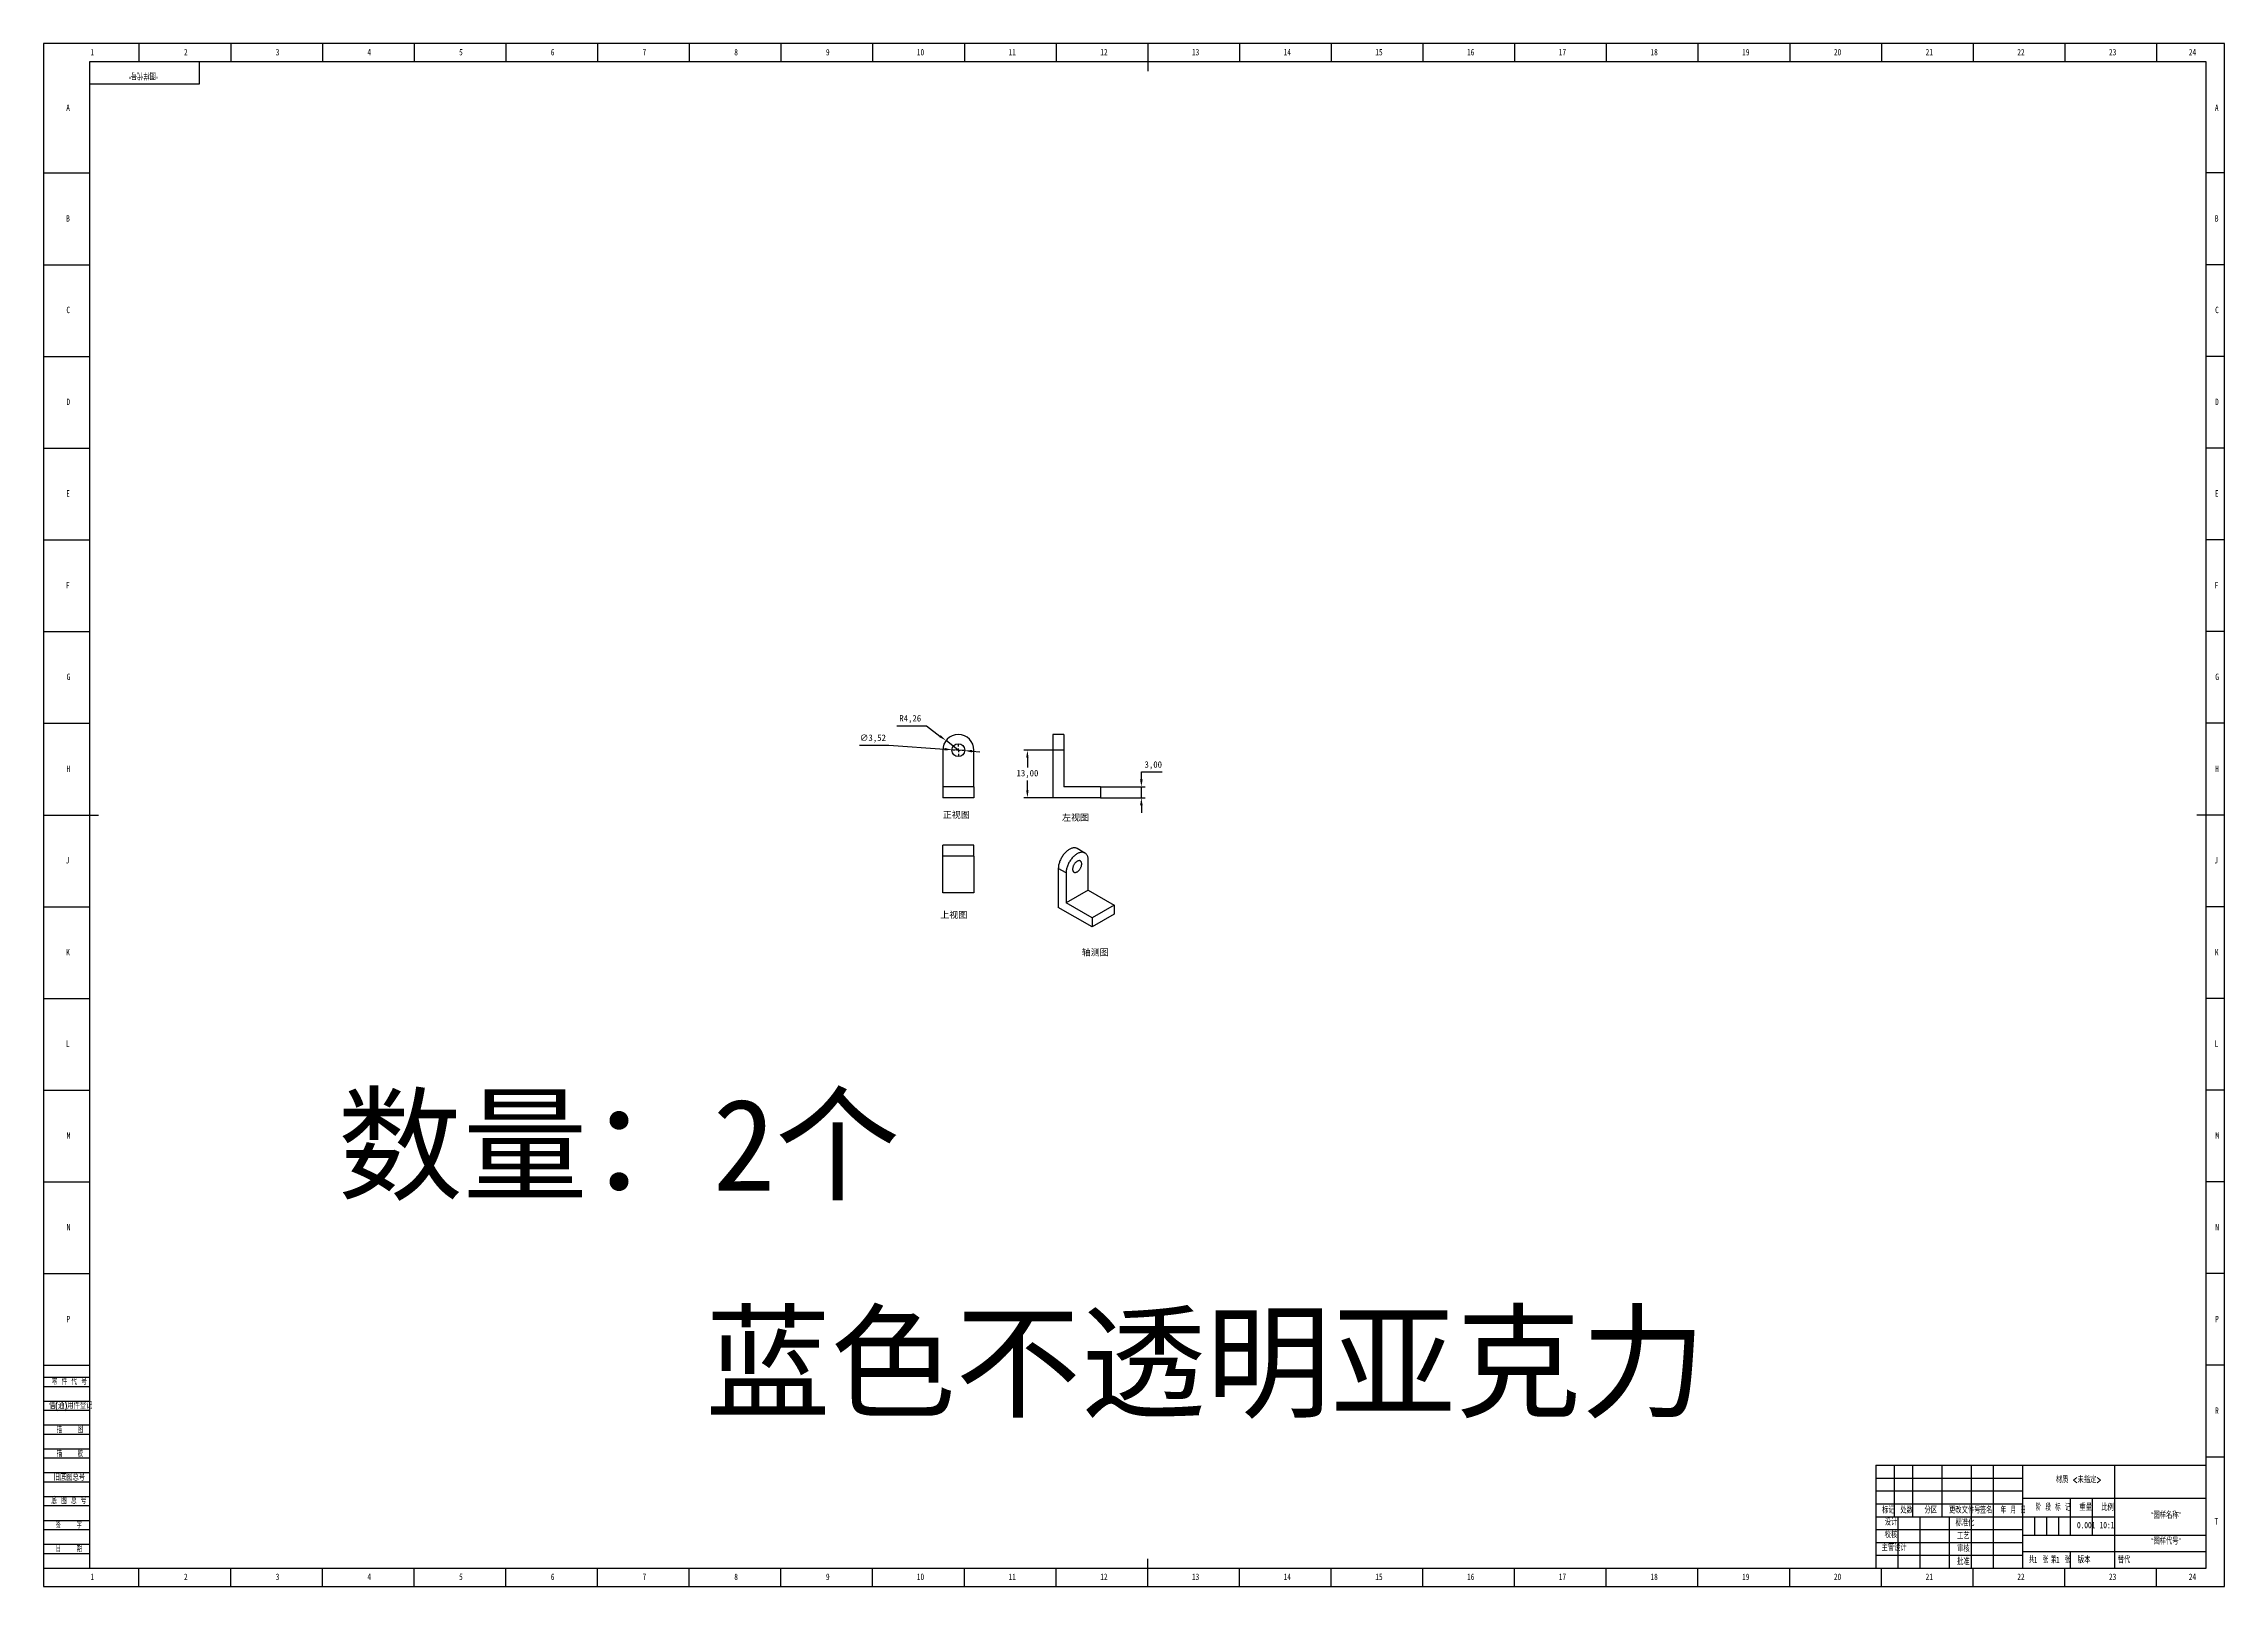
# Model space of a CAD drawing. Header units: millimetres. Extents: x -18 to 2797, y 106 to 1070.
# Drawn here: x 1608 to 2797, y 106 to 947 of the extents above; entities that cross this region are included whole.
import ezdxf

# ---------------------------------------------------------------- set-up
doc = ezdxf.new("R2010")
doc.units = ezdxf.units.MM
doc.header["$PDSIZE"] = -1
for name, color, linetype in [('10', 7, 'Continuous'), ('5', 7, 'Continuous'), ('9', 7, 'Continuous'), ('SLD-0', 7, 'Continuous')]:
    doc.layers.add(name, color=color, linetype=linetype)
doc.styles.add('SLDTEXTSTYLE0', font='TXT', dxfattribs={"width": 0.7, "bigfont": 'bigfont'})
doc.styles.add('SLDTEXTSTYLE1', font='TXT', dxfattribs={"width": 0.6, "bigfont": 'bigfont'})
doc.styles.add('SLDTEXTSTYLE2', font='TXT', dxfattribs={"width": 0.614286, "bigfont": 'bigfont'})
doc.styles.add('SLDTEXTSTYLE3', font='TXT', dxfattribs={"width": 0.62, "bigfont": 'bigfont'})
doc.styles.add('SLDTEXTSTYLE4', font='TXT', dxfattribs={"width": 0.566667, "bigfont": 'bigfont'})
doc.styles.add('SLDTEXTSTYLE5', font='TXT', dxfattribs={"width": 0.7})
doc.dimstyles.new('ISO-25', dxfattribs={"dimtxt": 2.5, "dimasz": 2.5, "dimexe": 1.25, "dimexo": 0.625, "dimtad": 1, "dimtxsty": 'Standard', "dimcen": 2.5, "dimadec": 0, "dimazin": 0, "dimtfac": 1, "dimtmove": 0, "dimatfit": 3, "dimfxl": 1, "dimarcsym": 0})

# ---------------------------------------------------------------- blocks, each defined once
blk = doc.blocks.new('SW_CENTERMARKSYMBOL_0')
at = {"layer": '10', "color": 0}
for p, q in [((-10, 0), (-15, 0)), ((0, 0), (-5, 0)), ((0, 10), (0, 15)), ((0, 0), (0, 5)), ((0, 0), (0, -5)), ((0, 0), (5, 0)), ((10, 0), (15, 0)), ((0, -10), (0, -15))]:
    blk.add_line(p, q, dxfattribs=at)
blk = doc.blocks.new('*D16')
at = {"color": 0, "lineweight": -2, "transparency": 16777216}
for p, q in [((2206.7, 546.2), (2206.7, 550.3)), ((2206.7, 550.3), (2218.1, 550.3)), ((2184.4, 542.2), (2208.7, 542.2)), ((2184.4, 536.2), (2208.7, 536.2)), ((2206.7, 536.2), (2206.7, 542.2)), ((2206.7, 532.1), (2206.7, 528))]:
    blk.add_line(p, q, dxfattribs=at)
at = {"color": 0, "transparency": 16777216}
for points in [[(2206, 546.2), (2207.4, 546.2), (2206.7, 542.2)], [(2206, 532.1), (2207.4, 532.1), (2206.7, 536.2)]]:
    blk.add_solid(points, dxfattribs=at)
at = {"layer": 'Defpoints', "color": 0, "transparency": 16777216}
for p in [(2184.4, 542.2), (2184.4, 536.2), (2206.7, 542.2)]:
    blk.add_point(p, dxfattribs=at)
at = {"color": 0, "transparency": 16777216, "insert": (2213.2, 553.9), "char_height": 3.5, "attachment_point": 5}
blk.add_mtext('3,00', dxfattribs=at)
blk = doc.blocks.new('*D23')
at = {"color": 0, "lineweight": -2, "transparency": 16777216}
for p, q in [((2053, 564.9), (2069.1, 564.9)), ((2069.1, 564.9), (2099.3, 562.7)), ((2110.4, 561.9), (2103.4, 562.4)), ((2114.5, 561.6), (2118.6, 561.3))]:
    blk.add_line(p, q, dxfattribs=at)
at = {"color": 0, "transparency": 16777216}
for points in [[(2099.4, 563.4), (2099.3, 562), (2103.4, 562.4)], [(2114.5, 562.3), (2114.4, 560.9), (2110.4, 561.9)]]:
    blk.add_solid(points, dxfattribs=at)
at = {"layer": 'Defpoints', "color": 0, "transparency": 16777216}
for p in [(2103.4, 562.4), (2110.4, 561.9)]:
    blk.add_point(p, dxfattribs=at)
at = {"color": 0, "transparency": 16777216, "insert": (2060.3, 568.5), "char_height": 3.5, "attachment_point": 5}
blk.add_mtext('∅3,52', dxfattribs=at)
blk = doc.blocks.new('*D24')
at = {"color": 0, "lineweight": -2, "transparency": 16777216}
for p, q in [((2073.4, 575.5), (2089.5, 575.5)), ((2089.5, 575.5), (2096.9, 569.8)), ((2106.9, 562.2), (2100.2, 567.4))]:
    blk.add_line(p, q, dxfattribs=at)
at = {"color": 0, "transparency": 16777216}
blk.add_solid([(2097.3, 570.4), (2096.5, 569.3), (2100.2, 567.4)], dxfattribs=at)
at = {"layer": 'Defpoints', "color": 0, "transparency": 16777216}
for p in [(2100.2, 567.4), (2106.9, 562.2)]:
    blk.add_point(p, dxfattribs=at)
at = {"color": 0, "transparency": 16777216, "insert": (2080.7, 579.1), "char_height": 3.5, "attachment_point": 5}
blk.add_mtext('R4,26', dxfattribs=at)
blk = doc.blocks.new('*D25')
at = {"color": 0, "lineweight": -2, "transparency": 16777216}
for p, q in [((2158.4, 562.2), (2142.6, 562.2)), ((2144.6, 558.1), (2144.6, 552.7)), ((2158.4, 536.2), (2142.6, 536.2)), ((2144.6, 540.2), (2144.6, 545.6))]:
    blk.add_line(p, q, dxfattribs=at)
at = {"color": 0, "transparency": 16777216}
for points in [[(2143.9, 558.1), (2145.2, 558.1), (2144.6, 562.2)], [(2143.9, 540.2), (2145.2, 540.2), (2144.6, 536.2)]]:
    blk.add_solid(points, dxfattribs=at)
at = {"layer": 'Defpoints', "color": 0, "transparency": 16777216}
for p in [(2144.6, 562.2), (2158.4, 562.2), (2158.4, 536.2)]:
    blk.add_point(p, dxfattribs=at)
at = {"color": 0, "transparency": 16777216, "insert": (2144.6, 549.2), "char_height": 3.5, "attachment_point": 5}
blk.add_mtext('13,00', dxfattribs=at)

msp = doc.modelspace()

# ---------------------------------------------------------------- linework, layer by layer
at = {"color": 7, "linetype": 'Continuous', "lineweight": 25}
for p, q in [((2098.394, 562.167), (2098.394, 542.167)), ((2115.434, 542.167), (2115.434, 562.167)), ((2164.435, 570.687), (2158.435, 570.687)), ((2158.435, 570.687), (2158.435, 562.167)), ((2164.435, 562.167), (2158.435, 562.167)), ((2158.435, 562.167), (2158.435, 536.167)), ((2164.435, 570.687), (2164.435, 562.167)), ((2164.435, 562.167), (2164.435, 542.167)), ((2098.394, 542.167), (2098.394, 536.167)), ((2115.434, 542.167), (2098.394, 542.167)), ((2115.434, 536.167), (2098.394, 536.167)), ((2115.434, 542.167), (2115.434, 536.167)), ((2184.435, 536.167), (2158.435, 536.167)), ((2184.435, 542.167), (2164.435, 542.167)), ((2184.435, 542.167), (2184.435, 536.167)), ((2098.394, 504.368), (2098.394, 510.368)), ((2115.434, 510.368), (2098.394, 510.368)), ((2115.434, 504.368), (2098.394, 504.368)), ((2098.394, 484.368), (2098.394, 504.368)), ((2115.434, 504.368), (2115.434, 510.368)), ((2115.434, 504.368), (2115.434, 484.368)), ((2175.954, 506.108), (2171.711, 508.557)), ((2177.719, 485.877), (2177.719, 502.207)), ((2165.67, 495.252), (2161.427, 497.701)), ((2161.427, 497.701), (2161.427, 476.471)), ((2165.67, 495.252), (2165.67, 478.921)), ((2115.434, 484.368), (2098.394, 484.368)), ((2179.812, 465.857), (2161.427, 476.471)), ((2177.719, 485.877), (2165.67, 478.921)), ((2179.812, 470.757), (2165.67, 478.921)), ((2177.719, 485.877), (2191.861, 477.712)), ((2191.861, 477.712), (2179.812, 470.757)), ((2191.861, 477.712), (2191.861, 472.813)), ((2191.861, 472.813), (2179.812, 465.857)), ((2179.812, 470.757), (2179.812, 465.857))]:
    msp.add_line(p, q, dxfattribs=at)
at = {"color": 7, "linetype": 'Continuous', "lineweight": 25, "flags": 128}
for points in [[(2171.711, 508.557), (2171.646, 508.594), (2171.371, 508.725), (2171.082, 508.826), (2170.78, 508.899), (2170.464, 508.943), (2170.137, 508.956), (2169.8, 508.941), (2169.454, 508.896), (2169.1, 508.822), (2168.741, 508.719), (2168.376, 508.587), (2168.008, 508.427), (2167.637, 508.239), (2167.266, 508.025), (2166.896, 507.785), (2166.528, 507.52), (2166.163, 507.231), (2165.803, 506.918), (2165.45, 506.584), (2165.104, 506.23), (2164.766, 505.856), (2164.44, 505.465), (2164.124, 505.057), (2163.821, 504.635), (2163.532, 504.199), (2163.258, 503.752), (2163, 503.295), (2162.758, 502.831), (2162.535, 502.36), (2162.33, 501.884), (2162.144, 501.406), (2161.979, 500.927), (2161.834, 500.449), (2161.711, 499.973), (2161.609, 499.503), (2161.53, 499.038), (2161.473, 498.582), (2161.439, 498.136), (2161.427, 497.701)], [(2177.719, 502.207), (2177.708, 502.629), (2177.673, 503.036), (2177.616, 503.426), (2177.537, 503.799), (2177.435, 504.153), (2177.312, 504.486), (2177.168, 504.797), (2177.002, 505.085), (2176.817, 505.349), (2176.612, 505.588), (2176.388, 505.8), (2176.147, 505.987), (2175.888, 506.145), (2175.614, 506.275), (2175.325, 506.377), (2175.022, 506.45), (2174.707, 506.493), (2174.38, 506.507), (2174.043, 506.492), (2173.697, 506.447), (2173.343, 506.373), (2172.983, 506.269), (2172.619, 506.138), (2172.25, 505.978), (2171.88, 505.79), (2171.509, 505.576), (2171.139, 505.336), (2170.77, 505.071), (2170.406, 504.781), (2170.046, 504.469), (2169.692, 504.135), (2169.346, 503.78), (2169.009, 503.407), (2168.682, 503.015), (2168.367, 502.608), (2168.064, 502.185), (2167.775, 501.75), (2167.501, 501.303), (2167.242, 500.846), (2167.001, 500.381), (2166.777, 499.91), (2166.572, 499.435), (2166.387, 498.957), (2166.221, 498.478), (2166.077, 498), (2165.953, 497.524), (2165.852, 497.053), (2165.772, 496.589), (2165.716, 496.133), (2165.681, 495.686), (2165.67, 495.252)], [(2174.183, 500.166), (2174.172, 500.433), (2174.138, 500.684), (2174.083, 500.918), (2174.005, 501.132), (2173.907, 501.324), (2173.788, 501.492), (2173.651, 501.636), (2173.496, 501.753), (2173.324, 501.843), (2173.138, 501.904), (2172.939, 501.937), (2172.728, 501.941), (2172.509, 501.916), (2172.281, 501.861), (2172.049, 501.779), (2171.813, 501.669), (2171.576, 501.532), (2171.34, 501.37), (2171.108, 501.184), (2170.88, 500.976), (2170.66, 500.747), (2170.45, 500.5), (2170.251, 500.237), (2170.064, 499.961), (2169.893, 499.673), (2169.738, 499.377), (2169.601, 499.075), (2169.482, 498.769), (2169.384, 498.464), (2169.306, 498.161), (2169.25, 497.862), (2169.217, 497.572), (2169.205, 497.293), (2169.217, 497.026), (2169.25, 496.775), (2169.306, 496.541), (2169.384, 496.327), (2169.482, 496.135), (2169.601, 495.967), (2169.738, 495.823), (2169.893, 495.706), (2170.064, 495.616), (2170.251, 495.555), (2170.45, 495.522), (2170.66, 495.518), (2170.88, 495.543), (2171.108, 495.597), (2171.34, 495.68), (2171.576, 495.79), (2171.813, 495.927), (2172.049, 496.089), (2172.281, 496.275), (2172.509, 496.483), (2172.728, 496.712), (2172.939, 496.959), (2173.138, 497.222), (2173.324, 497.498), (2173.496, 497.786), (2173.651, 498.082), (2173.788, 498.384), (2173.907, 498.69), (2174.005, 498.995), (2174.083, 499.298), (2174.138, 499.596), (2174.172, 499.887), (2174.183, 500.166)]]:
    msp.add_lwpolyline(points, dxfattribs=at)
at = {"color": 7, "linetype": 'Continuous', "lineweight": 25}
msp.add_circle((2106.914, 562.167), 3.52, dxfattribs=at)
msp.add_arc((2106.914, 562.167), 8.52, 0, 180, dxfattribs=at)
at = {"layer": '5', "color": 7}
for p, q in [((2797.187, 947.329), (1608.187, 947.329)), ((1608.187, 947.329), (1608.187, 106.329)), ((2797.187, 106.329), (2797.187, 947.329)), ((1608.187, 220.329), (1633.187, 220.329)), ((1608.187, 215.329), (1633.187, 215.329)), ((1608.187, 207.329), (1633.187, 207.329)), ((1608.187, 202.329), (1633.187, 202.329)), ((1608.187, 194.329), (1633.187, 194.329)), ((1608.187, 189.329), (1633.187, 189.329)), ((1608.187, 181.329), (1633.187, 181.329)), ((1608.187, 176.329), (1633.187, 176.329)), ((1608.187, 168.329), (1633.187, 168.329)), ((1608.187, 163.329), (1633.187, 163.329)), ((1608.187, 155.329), (1633.187, 155.329)), ((2607.187, 165.329), (2687.187, 165.329)), ((2607.187, 158.329), (2687.187, 158.329)), ((1608.187, 150.329), (1633.187, 150.329)), ((2693.687, 144.329), (2693.687, 134.329)), ((2700.187, 144.329), (2700.187, 134.329)), ((2706.687, 144.329), (2706.687, 134.329)), ((1608.187, 142.329), (1633.187, 142.329)), ((1608.187, 137.329), (1633.187, 137.329)), ((1608.187, 129.329), (1633.187, 129.329)), ((1608.187, 124.329), (1633.187, 124.329)), ((1608.187, 106.329), (2797.187, 106.329))]:
    msp.add_line(p, q, dxfattribs=at)
at = {"layer": '5'}
for p, q in [((1660.187, 947.329), (1660.187, 937.379)), ((1710.187, 947.329), (1710.187, 937.379)), ((1760.187, 947.329), (1760.187, 937.379)), ((1810.187, 947.329), (1810.187, 937.379)), ((1860.187, 947.329), (1860.187, 937.379)), ((1910.187, 947.329), (1910.187, 937.379)), ((1960.187, 947.329), (1960.187, 937.379)), ((2010.187, 947.329), (2010.187, 937.379)), ((2060.187, 947.329), (2060.187, 937.379)), ((2110.187, 947.329), (2110.187, 937.379)), ((2160.187, 947.329), (2160.187, 937.379)), ((2260.187, 947.329), (2260.187, 937.379)), ((2310.187, 947.329), (2310.187, 937.379)), ((2360.187, 947.329), (2360.187, 937.379)), ((2410.187, 947.329), (2410.187, 937.379)), ((2460.187, 947.329), (2460.187, 937.379)), ((2510.187, 947.329), (2510.187, 937.379)), ((2560.187, 947.329), (2560.187, 937.379)), ((2610.187, 947.329), (2610.187, 937.379)), ((2660.187, 947.329), (2660.187, 937.379)), ((2710.187, 947.329), (2710.187, 937.379)), ((2760.187, 947.329), (2760.187, 937.379)), ((1608.187, 876.829), (1633.187, 876.829)), ((2797.187, 876.829), (2787.187, 876.829)), ((1608.187, 826.829), (1633.187, 826.829)), ((2797.187, 826.829), (2787.187, 826.829)), ((1608.187, 776.829), (1633.187, 776.829)), ((2797.187, 776.829), (2787.187, 776.829)), ((1608.187, 726.829), (1633.187, 726.829)), ((2797.187, 726.829), (2787.187, 726.829)), ((1608.187, 676.829), (1633.187, 676.829)), ((2797.187, 676.829), (2787.187, 676.829)), ((1608.187, 626.829), (1633.187, 626.829)), ((2797.187, 626.829), (2787.187, 626.829)), ((1608.187, 576.829), (1633.187, 576.829)), ((2797.187, 576.829), (2787.187, 576.829)), ((1608.187, 476.829), (1633.187, 476.829)), ((2797.187, 476.829), (2787.187, 476.829)), ((1608.187, 426.829), (1633.187, 426.829)), ((2797.187, 426.829), (2787.187, 426.829)), ((1608.187, 376.829), (1633.187, 376.829)), ((2797.187, 376.829), (2787.187, 376.829)), ((1608.187, 326.829), (1633.187, 326.829)), ((2797.187, 326.829), (2787.187, 326.829)), ((1608.187, 276.829), (1633.187, 276.829)), ((2797.187, 276.829), (2787.187, 276.829)), ((1608.187, 226.829), (1633.187, 226.829)), ((2797.187, 226.829), (2787.187, 226.829)), ((2797.187, 176.829), (2787.187, 176.829)), ((1660.187, 106.329), (1660.187, 116.329)), ((1710.187, 106.329), (1710.187, 116.329)), ((1760.187, 106.329), (1760.187, 116.329)), ((1810.187, 106.329), (1810.187, 116.329)), ((1860.187, 106.329), (1860.187, 116.329)), ((1910.187, 106.329), (1910.187, 116.329)), ((1960.187, 106.329), (1960.187, 116.329)), ((2010.187, 106.329), (2010.187, 116.329)), ((2060.187, 106.329), (2060.187, 116.329)), ((2110.187, 106.329), (2110.187, 116.329)), ((2160.187, 106.329), (2160.187, 116.329)), ((2260.187, 106.329), (2260.187, 116.329)), ((2310.187, 106.329), (2310.187, 116.329)), ((2360.187, 106.329), (2360.187, 116.329)), ((2410.187, 106.329), (2410.187, 116.329)), ((2460.187, 106.329), (2460.187, 116.329)), ((2510.187, 106.329), (2510.187, 116.329)), ((2560.187, 106.329), (2560.187, 116.329)), ((2610.187, 106.329), (2610.187, 116.329)), ((2660.187, 106.329), (2660.187, 116.329)), ((2710.187, 106.329), (2710.187, 116.329)), ((2760.187, 106.329), (2760.187, 116.329))]:
    msp.add_line(p, q, dxfattribs=at)
at = {"layer": '5', "lineweight": 25}
for p, q in [((2210.187, 947.329), (2210.187, 932.329)), ((1608.187, 526.829), (1638.187, 526.829)), ((2797.187, 526.829), (2782.187, 526.829)), ((2210.187, 106.329), (2210.187, 121.329)), ((2713.187, 125.312), (2713.187, 116.329))]:
    msp.add_line(p, q, dxfattribs=at)
at = {"layer": '5', "color": 7, "lineweight": 25}
for p, q in [((2787.187, 937.379), (1633.187, 937.379)), ((1633.187, 937.379), (1633.187, 116.329)), ((1693.187, 925.329), (1693.187, 937.329)), ((2787.187, 116.329), (2787.187, 937.379)), ((1633.187, 925.329), (1693.187, 925.329)), ((2607.187, 172.329), (2787.187, 172.329)), ((2607.187, 172.329), (2607.187, 116.329)), ((2617.187, 172.329), (2617.187, 144.329)), ((2627.187, 172.329), (2627.187, 144.329)), ((2643.187, 172.329), (2643.187, 144.329)), ((2659.187, 172.329), (2659.187, 116.329)), ((2671.187, 172.329), (2671.187, 116.329)), ((2687.187, 172.329), (2687.187, 116.329)), ((2737.187, 172.329), (2737.187, 144.329)), ((2607.187, 151.329), (2687.187, 151.329)), ((2607.187, 144.329), (2737.187, 144.329)), ((2619.187, 144.329), (2619.187, 116.329)), ((2631.187, 144.329), (2631.187, 116.329)), ((2647.187, 144.329), (2647.187, 116.329)), ((2687.187, 154.329), (2787.187, 154.329)), ((2713.187, 154.329), (2713.187, 134.329)), ((2725.187, 154.329), (2725.187, 134.329)), ((2737.187, 144.329), (2737.187, 116.329)), ((2607.187, 137.329), (2687.187, 137.329)), ((2687.187, 134.329), (2787.187, 134.329)), ((2607.187, 130.329), (2687.187, 130.329)), ((2607.187, 123.329), (2687.187, 123.329)), ((2687.193, 125.312), (2787.187, 125.312)), ((1608.187, 116.329), (2787.187, 116.329))]:
    msp.add_line(p, q, dxfattribs=at)

# ---------------------------------------------------------------- block references
at = {"layer": '10', "xscale": 0.2, "yscale": 0.2, "zscale": 0.2}
msp.add_blockref('SW_CENTERMARKSYMBOL_0', (2106.914, 562.167), dxfattribs=at)

# ---------------------------------------------------------------- texts
at = {"attachment_point": 1}
for s, width, gutter_width, heights, insert, char_height in [('{\\fSimSun|b0|i0|c134|p2;正视图}', 51.02651, 17.5, [0], (2098.461, 528.681), 3.5), ('{\\fSimSun|b0|i0|c134|p2;左视图}', 51.02651, 17.5, [0], (2163.457, 527.191), 3.5), ('{\\fSimSun|b0|i0|c134|p2;上视图}', 51.02651, 17.5, [0], (2097.089, 474.147), 3.5), ('{\\fSimSun|b0|i0|c134|p2;轴测图}', 51.02651, 17.5, [0], (2174.207, 453.711), 3.5), ('{\\fSimSun|b0|i0|c134|p2;数量：2个}', 716.24298, 12.5, [329.844], (1768.453, 372.123), 50), ('{\\fSimSun|b0|i0|c134|p2;蓝色不透明亚克力}', 716.24298, 12.5, [329.844], (1969.009, 253.596), 50)]:
    msp.add_mtext_dynamic_manual_height_columns(s, width=width, gutter_width=gutter_width, heights=heights, dxfattribs=dict(at, insert=insert, char_height=char_height))
at = {"layer": '10', "char_height": 3.5}
for s, insert, attachment_point, style in [('1', (1634.732, 944.414), 2, 'SLDTEXTSTYLE5'), ('2', (1685.732, 944.414), 2, 'SLDTEXTSTYLE5'), ('3', (1735.732, 944.414), 2, 'SLDTEXTSTYLE5'), ('4', (1785.732, 944.414), 2, 'SLDTEXTSTYLE5'), ('5', (1835.732, 944.414), 2, 'SLDTEXTSTYLE5'), ('6', (1885.734, 944.414), 2, 'SLDTEXTSTYLE5'), ('7', (1935.734, 944.414), 2, 'SLDTEXTSTYLE5'), ('8', (1985.734, 944.414), 2, 'SLDTEXTSTYLE5'), ('9', (2035.734, 944.414), 2, 'SLDTEXTSTYLE5'), ('10', (2086.276, 944.414), 2, 'SLDTEXTSTYLE5'), ('11', (2136.276, 944.414), 2, 'SLDTEXTSTYLE5'), ('12', (2186.276, 944.414), 2, 'SLDTEXTSTYLE5'), ('13', (2236.276, 944.414), 2, 'SLDTEXTSTYLE5'), ('14', (2286.276, 944.414), 2, 'SLDTEXTSTYLE5'), ('15', (2336.276, 944.414), 2, 'SLDTEXTSTYLE5'), ('16', (2386.278, 944.414), 2, 'SLDTEXTSTYLE5'), ('17', (2436.278, 944.414), 2, 'SLDTEXTSTYLE5'), ('18', (2486.278, 944.414), 2, 'SLDTEXTSTYLE5'), ('19', (2536.278, 944.414), 2, 'SLDTEXTSTYLE5'), ('20', (2586.276, 944.414), 2, 'SLDTEXTSTYLE5'), ('21', (2636.276, 944.414), 2, 'SLDTEXTSTYLE5'), ('22', (2686.276, 944.414), 2, 'SLDTEXTSTYLE5'), ('23', (2736.276, 944.414), 2, 'SLDTEXTSTYLE5'), ('24', (2779.776, 944.414), 2, 'SLDTEXTSTYLE5'), ('A', (1621.507, 914.052), 2, 'SLDTEXTSTYLE5'), ('A', (2793.007, 914.052), 2, 'SLDTEXTSTYLE5'), ('B', (1621.507, 853.802), 2, 'SLDTEXTSTYLE5'), ('B', (2793.007, 853.802), 2, 'SLDTEXTSTYLE5'), ('C', (1621.614, 803.914), 2, 'SLDTEXTSTYLE5'), ('C', (2793.114, 803.914), 2, 'SLDTEXTSTYLE5'), ('D', (1621.617, 753.802), 2, 'SLDTEXTSTYLE5'), ('D', (2793.117, 753.802), 2, 'SLDTEXTSTYLE5'), ('E', (1621.505, 703.914), 2, 'SLDTEXTSTYLE5'), ('E', (2793.005, 703.914), 2, 'SLDTEXTSTYLE5'), ('F', (1621.411, 653.802), 2, 'SLDTEXTSTYLE5'), ('F', (2792.911, 653.802), 2, 'SLDTEXTSTYLE5'), ('G', (1621.726, 603.914), 2, 'SLDTEXTSTYLE5'), ('G', (2793.226, 603.914), 2, 'SLDTEXTSTYLE5'), ('H', (1621.617, 553.802), 2, 'SLDTEXTSTYLE5'), ('H', (2793.117, 553.802), 2, 'SLDTEXTSTYLE5'), ('J', (1621.202, 503.914), 2, 'SLDTEXTSTYLE5'), ('J', (2792.702, 503.914), 2, 'SLDTEXTSTYLE5'), ('K', (1621.507, 453.802), 2, 'SLDTEXTSTYLE5'), ('K', (2793.007, 453.802), 2, 'SLDTEXTSTYLE5'), ('L', (1621.368, 403.914), 2, 'SLDTEXTSTYLE5'), ('L', (2792.868, 403.914), 2, 'SLDTEXTSTYLE5'), ('M', (1621.785, 353.802), 2, 'SLDTEXTSTYLE5'), ('M', (2793.285, 353.802), 2, 'SLDTEXTSTYLE5'), ('N', (1621.736, 303.914), 2, 'SLDTEXTSTYLE5'), ('N', (2793.236, 303.914), 2, 'SLDTEXTSTYLE5'), ('P', (1621.631, 253.802), 2, 'SLDTEXTSTYLE5'), ('P', (2793.131, 253.802), 2, 'SLDTEXTSTYLE5'), ('R', (2793.117, 203.914), 2, 'SLDTEXTSTYLE5'), ('材质 <未指定>', (2717.663, 166.187), 2, 'SLDTEXTSTYLE0'), ('“图样名称”', (2765.356, 146.84), 2, 'SLDTEXTSTYLE0'), ('T', (2792.843, 143.552), 2, 'SLDTEXTSTYLE5'), ('校核', (2615.363, 136.186), 2, 'SLDTEXTSTYLE0'), ('0.001', (2721.831, 141.487), 2, 'SLDTEXTSTYLE5'), ('“图样代号”', (2765.359, 132.695), 2, 'SLDTEXTSTYLE0'), ('主管设计', (2617.113, 129.159), 2, 'SLDTEXTSTYLE0'), ('1', (2693.297, 122.517), 1, 'SLDTEXTSTYLE5'), ('1', (2705.322, 122.517), 1, 'SLDTEXTSTYLE5'), ('1', (1634.732, 113.302), 2, 'SLDTEXTSTYLE5'), ('2', (1685.732, 113.302), 2, 'SLDTEXTSTYLE5'), ('3', (1735.732, 113.302), 2, 'SLDTEXTSTYLE5'), ('4', (1785.732, 113.302), 2, 'SLDTEXTSTYLE5'), ('5', (1835.732, 113.302), 2, 'SLDTEXTSTYLE5'), ('6', (1885.734, 113.302), 2, 'SLDTEXTSTYLE5'), ('7', (1935.734, 113.302), 2, 'SLDTEXTSTYLE5'), ('8', (1985.734, 113.302), 2, 'SLDTEXTSTYLE5'), ('9', (2035.734, 113.302), 2, 'SLDTEXTSTYLE5'), ('10', (2086.276, 113.302), 2, 'SLDTEXTSTYLE5'), ('11', (2136.276, 113.302), 2, 'SLDTEXTSTYLE5'), ('12', (2186.276, 113.302), 2, 'SLDTEXTSTYLE5'), ('13', (2236.276, 113.302), 2, 'SLDTEXTSTYLE5'), ('14', (2286.276, 113.302), 2, 'SLDTEXTSTYLE5'), ('15', (2336.276, 113.302), 2, 'SLDTEXTSTYLE5'), ('16', (2386.278, 113.302), 2, 'SLDTEXTSTYLE5'), ('17', (2436.278, 113.302), 2, 'SLDTEXTSTYLE5'), ('18', (2486.278, 113.302), 2, 'SLDTEXTSTYLE5'), ('19', (2536.278, 113.302), 2, 'SLDTEXTSTYLE5'), ('20', (2586.276, 113.302), 2, 'SLDTEXTSTYLE5'), ('21', (2636.276, 113.302), 2, 'SLDTEXTSTYLE5'), ('22', (2686.276, 113.302), 2, 'SLDTEXTSTYLE5'), ('23', (2736.276, 113.302), 2, 'SLDTEXTSTYLE5'), ('24', (2779.776, 113.302), 2, 'SLDTEXTSTYLE5')]:
    msp.add_mtext(s, dxfattribs=dict(at, insert=insert, attachment_point=attachment_point, style=style))
at = {"layer": '10', "color": 7, "insert": (2720.714, 122.517), "char_height": 3.5, "attachment_point": 2, "style": 'SLDTEXTSTYLE0'}
msp.add_mtext('版本', dxfattribs=at)
at = {"layer": '9', "color": 7, "char_height": 3.5}
for s, insert, attachment_point, style in [('零 件 代 号', (1612.669, 219.689), 1, 'SLDTEXTSTYLE2'), ('借(通)用件登记', (1611.12, 206.605), 1, 'SLDTEXTSTYLE0'), ('描    图', (1622.539, 193.505), 2, 'SLDTEXTSTYLE4'), ('描    校', (1622.506, 180.466), 2, 'SLDTEXTSTYLE4'), ('旧底图总号', (1613.646, 167.53), 1, 'SLDTEXTSTYLE0'), ('底 图 总 号', (1612.399, 154.762), 1, 'SLDTEXTSTYLE2'), ('标记', (2614.008, 149.635), 2, 'SLDTEXTSTYLE0'), ('设计', (2615.415, 143.096), 2, 'SLDTEXTSTYLE0'), ('处数', (2623.946, 149.635), 2, 'SLDTEXTSTYLE0'), ('分区', (2637.103, 149.635), 2, 'SLDTEXTSTYLE0'), ('更改文件号', (2655.66, 149.635), 2, 'SLDTEXTSTYLE0'), ('标准化', (2655.754, 142.688), 2, 'SLDTEXTSTYLE0'), ('签名', (2667.332, 149.635), 2, 'SLDTEXTSTYLE0'), ('年 月 日', (2682.096, 149.635), 2, 'SLDTEXTSTYLE3'), ('阶 段 标 记', (2703.723, 151.14), 2, 'SLDTEXTSTYLE2'), ('重量', (2721.589, 151.14), 2, 'SLDTEXTSTYLE0'), ('比例', (2733.482, 151.14), 2, 'SLDTEXTSTYLE0'), ('签    字', (1621.893, 141.522), 2, 'SLDTEXTSTYLE4'), ('工艺', (2654.868, 135.559), 2, 'SLDTEXTSTYLE0'), ('日    期', (1621.97, 128.563), 2, 'SLDTEXTSTYLE4'), ('批准', (2654.85, 121.545), 2, 'SLDTEXTSTYLE0'), ('审核', (2654.867, 128.579), 2, 'SLDTEXTSTYLE0'), ('共  张', (2695.877, 122.517), 2, 'SLDTEXTSTYLE1'), ('第  张', (2707.863, 122.517), 2, 'SLDTEXTSTYLE1')]:
    msp.add_mtext(s, dxfattribs=dict(at, insert=insert, attachment_point=attachment_point, style=style))
at = {"layer": 'SLD-0', "insert": (1662.559, 928.2), "char_height": 3.5, "attachment_point": 2, "rotation": 180, "style": 'SLDTEXTSTYLE0'}
msp.add_mtext('“图样代号”', dxfattribs=at)
at = {"layer": 'SLD-0', "char_height": 3.5}
for s, insert, attachment_point, style in [('10:1', (2733.169, 141.487), 2, 'SLDTEXTSTYLE5'), ('替代', (2739.038, 122.517), 1, 'SLDTEXTSTYLE0')]:
    msp.add_mtext(s, dxfattribs=dict(at, insert=insert, attachment_point=attachment_point, style=style))

# ---------------------------------------------------------------- dimensions: what is measured, and where the dimension line sits
dim = msp.add_diameter_dim_2p(p1=(2110.425, 561.91), p2=(2103.404, 562.423), dimstyle='ISO-25', override={"dimtxt": 3.5, "dimasz": 4.08, "dimexe": 2, "dimexo": 0, "dimgap": 1.524, "dimtih": 1, "dimtoh": 1, "dimlfac": 0.5, "dimzin": 0, "dimadec": 2, "dimtzin": 0})
dim.commit()
dim.dimension.update_dxf_attribs({"geometry": '*D23', "text_midpoint": (2069.086, 564.932), "dimtype": 163})
dim = msp.add_radius_dim(center=(2106.914, 562.167), mpoint=(2100.159, 567.359), dimstyle='ISO-25', override={"dimtxt": 3.5, "dimasz": 4.08, "dimexe": 2, "dimexo": 0, "dimgap": 1.524, "dimtih": 1, "dimtoh": 1, "dimlfac": 0.5, "dimzin": 0, "dimadec": 2, "dimtzin": 0})
dim.commit()
dim.dimension.update_dxf_attribs({"geometry": '*D24', "text_midpoint": (2080.712, 575.531), "dimtype": 164})
for base, p1, p2, picture, middle in [((2144.558, 562.167), (2158.435, 536.167), (2158.435, 562.167), '*D25', (2144.558, 549.167)), ((2206.695, 542.167), (2184.435, 536.167), (2184.435, 542.167), '*D16', (2213.177, 553.892))]:
    dim = msp.add_linear_dim(base=base, p1=p1, p2=p2, angle=90, dimstyle='ISO-25', override={"dimtxt": 3.5, "dimasz": 4.08, "dimexe": 2, "dimexo": 0, "dimgap": 1.524, "dimtih": 1, "dimtoh": 1, "dimlfac": 0.5, "dimzin": 0, "dimadec": 2, "dimtzin": 0})
    dim.commit()
    dim.dimension.update_dxf_attribs({"geometry": picture, "text_midpoint": middle})

doc.saveas('drawing.dxf')
